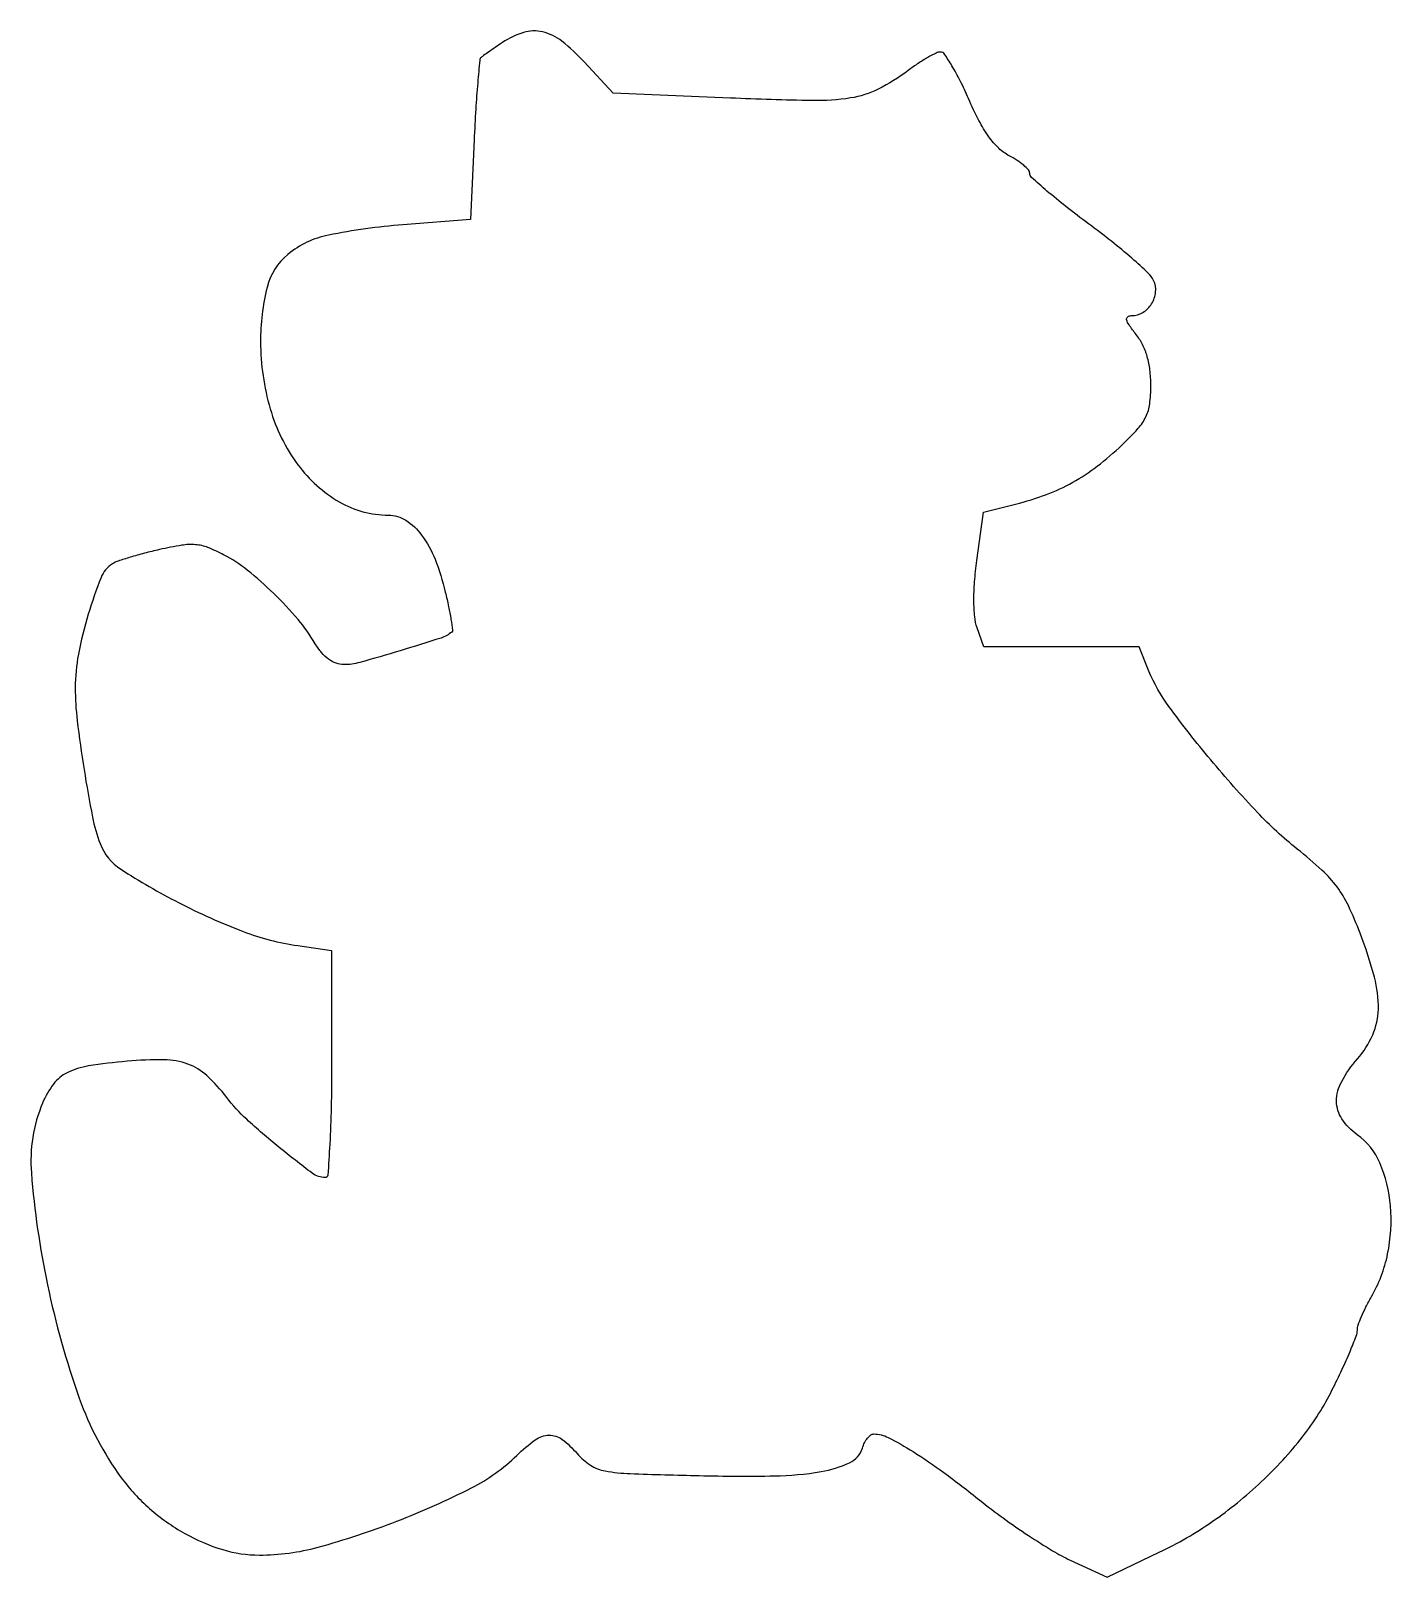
# Model space of a CAD drawing. Extents: x 0 to 191, y 0 to 217.
import ezdxf

# ---------------------------------------------------------------- set-up
doc = ezdxf.new("R2010")
doc.units = 0

msp = doc.modelspace()

# ---------------------------------------------------------------- linework, layer by layer
msp.add_lwpolyline([(65.972506, 215.331594, 0.001859), (64.98914, 214.662699, 0.002308), (64.079424, 214.032748, 0.001883), (63.32006, 213.497438, 0.017354), (63, 213.252858, 0.19983), (62.787527, 212.853666, 0.002132), (62.5, 209.681503, 0.006328), (62.227758, 205.982958, 0.004023), (62, 201.671264), (61.5, 190.5), (52, 189.748281, 0.029552), (41.549403, 188.296333, 0.123541), (35.856285, 185.595418, 0.161371), (32.941839, 180.967445, 0.06139), (32.021962, 173.29966, 0.070124), (33.376069, 163.911608, 0.088397), (37.264124, 156.056234, 0.102594), (43.0722, 150.854444, 0.132241), (49.961165, 149, -0.144906), (52.422077, 148.271504, -0.089785), (54.634391, 146.190987, -0.066), (56.508718, 142.801982, -0.034584), (57.954932, 138.196023, -0.007291), (58.415683, 136.14059, -0.011413), (58.745645, 134.3588, -0.00566), (58.96995, 132.864223, -0.255338), (58.86269, 132.581275, -0.09962), (57.357114, 131.739368, -0.004414), (51.619541, 129.949046, -0.005637), (45.956575, 128.306163, -0.067875), (43.711626, 128, -0.089081), (42.628349, 128.194542, -0.069234), (41.572111, 128.762864, -0.059918), (40.58145, 129.688675, -0.041516), (39.693971, 130.94092, 0.042198), (37.283188, 134.332758, 0.024389), (33.865144, 137.99424, 0.02444), (30.152047, 141.264914, 0.04716), (26.83956, 143.430475, 0.028205), (24.61527, 144.446187, 0.073055), (22.901451, 144.84046, 0.060602), (20.965353, 144.76145, 0.01498), (17.83956, 144.154464, 0.00824), (15.702785, 143.635551, 0.009699), (13.698096, 143.071846, 0.008728), (12.027627, 142.534965, 0.058034), (11.239063, 142.159515, 0.159657), (9.620405, 140.213641, 0.021132), (7.835365, 135.085286, 0.025553), (6.446786, 129.450221, 0.047672), (6.000171, 124.774983, 0.029978), (6.278746, 120.135359, 0.009576), (7.237352, 113.286415, 0.008841), (8.429898, 106.576591, 0.043243), (9.494116, 102.875772, 0.159057), (12.41109, 99.282682, 0.024331), (20.493604, 94.603731, 0.02819), (29.580844, 90.548455, 0.055072), (37.25, 88.562874), (42, 87.877454), (42, 71.938727, -0.005284), (41.935378, 65.823876, -0.008812), (41.73589, 60.679445, -0.003092), (41.464, 56.339414, -0.394218), (41.100411, 56, -0.162476), (39.270342, 56.610809, -0.009577), (34.593136, 60.266561, -0.015239), (30.07109, 64.177479, -0.043328), (27.262409, 67.24941, 0.043291), (24.470167, 70.303812, 0.099152), (21.816675, 71.91619, 0.084211), (18.472148, 72.525957, 0.025247), (13.279483, 72.327652, 0.016415), (7.867199, 71.666908, 0.076537), (4.879765, 70.719544, 0.116172), (2.954139, 69.126467, 0.063219), (1.415342, 66.451627, 0.119184), (-0.153126, 56.640814, 0.032112), (2.108115, 40.927176, 0.03333), (6.571595, 25.03212, 0.072768), (12.465575, 13.865992, 0.055616), (16.450296, 9.520115, 0.051758), (21.386924, 6.038989, 0.053812), (26.715317, 3.765812, 0.074065), (31.856846, 3, 0.067019), (40.096266, 4.109377, 0.02547), (51.133133, 7.749794, 0.02517), (61.644766, 12.442276, 0.076107), (67.998671, 16.998701, -0.037278), (70.587164, 19.176812, -0.149934), (72.522079, 19.833826, -0.171715), (74.334883, 19.25229, -0.052586), (76.460152, 17.25, 0.072284), (78.329828, 15.622132, 0.098661), (80.403013, 14.805185, 0.036177), (83.902644, 14.431547, 0.002627), (93.613259, 14.151955, 0.009953), (104.151997, 14.113763, 0.037813), (110.703326, 14.717349, 0.067164), (114.692557, 15.958315, 0.209942), (116.506998, 18.022048, -0.042284), (116.819747, 18.778911, -0.051759), (117.238908, 19.418977, -0.060438), (117.695396, 19.858836, -0.16295), (118.117048, 20, -0.119889), (120.141577, 19.507485, -0.020342), (123.620386, 17.525084, -0.019055), (127.934595, 14.594176, -0.010443), (133, 10.697426, 0.012461), (136.251591, 8.216836, 0.010419), (139.82022, 5.74416, 0.010556), (143.179394, 3.619403, 0.028118), (145.685855, 2.293221), (150.87171, -0.087881), (158.185855, 3.393576, 0.040409), (165.626859, 7.703853, 0.03718), (172.501929, 13.264934, 0.038171), (178.288679, 19.602039, 0.050006), (182.476502, 26.225656, 0.006881), (183.826089, 29.018726, 0.009278), (184.964972, 31.584182, 0.006761), (185.84412, 33.749263, 0.093318), (186, 34.577197, -0.081929), (186.116904, 35.285855, -0.016936), (186.564828, 36.472791, -0.017379), (187.186746, 37.830726, -0.015603), (187.922818, 39.19284, 0.081047), (190.243458, 45.267712, 0.072198), (190.642389, 52.019786, 0.078598), (189.15388, 58.049971, 0.139173), (185.974998, 62.017803, -0.090765), (183.825638, 64.230029, -0.149167), (183.075917, 66.707987, -0.125279), (183.793891, 69.501031, -0.054971), (186, 72.652781, 0.077715), (188.144764, 76.032919, 0.09735), (188.939769, 79.652466, 0.071705), (188.395864, 84.123881, 0.025202), (186.390144, 90.28749, 0.019556), (184.728753, 94.172487, 0.049739), (183.14705, 96.795609, 0.047182), (181.028679, 99.132913, 0.016161), (177.551937, 102.108493, -0.034409), (171.971953, 107.248249, -0.015797), (165.403106, 114.646866, -0.014632), (159.526176, 122.138327, -0.062074), (156.74013, 127.0963), (155.349092, 130.5), (144.458879, 130.5), (133.568665, 130.5), (132.61731, 133.176017, -0.061559), (132.274189, 134.720452, -0.023008), (132.163809, 136.942052, -0.020348), (132.263004, 139.617786, -0.014239), (132.582977, 142.618737), (133.5, 149.38544), (138, 150.531008, 0.027088), (142.336146, 151.88869, 0.037491), (146.034904, 153.59644, 0.037194), (149.459118, 155.848936, 0.026064), (152.96689, 158.853722, 0.01908), (155.196334, 161.142769, 0.07122), (156.314726, 162.806441, 0.08203), (156.839742, 164.592104, 0.030576), (157, 167.210305, 0.029357), (156.872981, 169.371799, 0.041164), (156.489632, 171.266076, 0.045365), (155.842783, 172.920902, 0.05085), (154.92742, 174.365141, -0.013841), (153.938008, 175.697256, -0.095079), (153.605615, 176.438448, -0.311691), (153.759725, 176.833069, -0.14965), (154.304975, 177, 0.13803), (155.877498, 177.442544, 0.116237), (157.111247, 178.663267, 0.115728), (157.673574, 180.311224, 0.135968), (157.392195, 181.932202, 0.093828), (156.635044, 182.972273, 0.009325), (154.338645, 185.051391, 0.011484), (151.474637, 187.435284, 0.008877), (148.25, 189.904248, -0.007174), (145.088241, 192.308034, -0.010964), (142.423438, 194.49093, -0.005725), (140.260336, 196.38693, -0.213053), (140, 196.970164, 0.182831), (139.821713, 197.441439, 0.034652), (139.155907, 198.09771, 0.032923), (138.226756, 198.793973, 0.025009), (137.126492, 199.434589, -0.073153), (135.651019, 200.495301, -0.045541), (134.258766, 202.113664, -0.035206), (132.871112, 204.381907, -0.016951), (131.403968, 207.460269, 0.013017), (130.233718, 209.966247, 0.019613), (129.073662, 212.078954, 0.015027), (128.026215, 213.708047, 0.247191), (127.471756, 214, 0.114533), (126.859833, 213.857965, 0.015717), (125.694991, 213.240273, 0.017372), (124.342412, 212.404008, 0.013898), (122.94428, 211.413695, -0.044038), (118.733257, 208.796672, -0.078638), (114.860998, 207.551647, -0.043364), (109.423306, 207.184265, -0.005881), (98, 207.538229), (81.5, 208.243851), (77.459514, 212.621926, 0.040134), (74.317623, 215.521159, 0.108769), (71.60075, 216.828004, 0.132823), (68.927811, 216.741251, 0.074401)], format="xyb", close=True)

doc.saveas('drawing.dxf')
